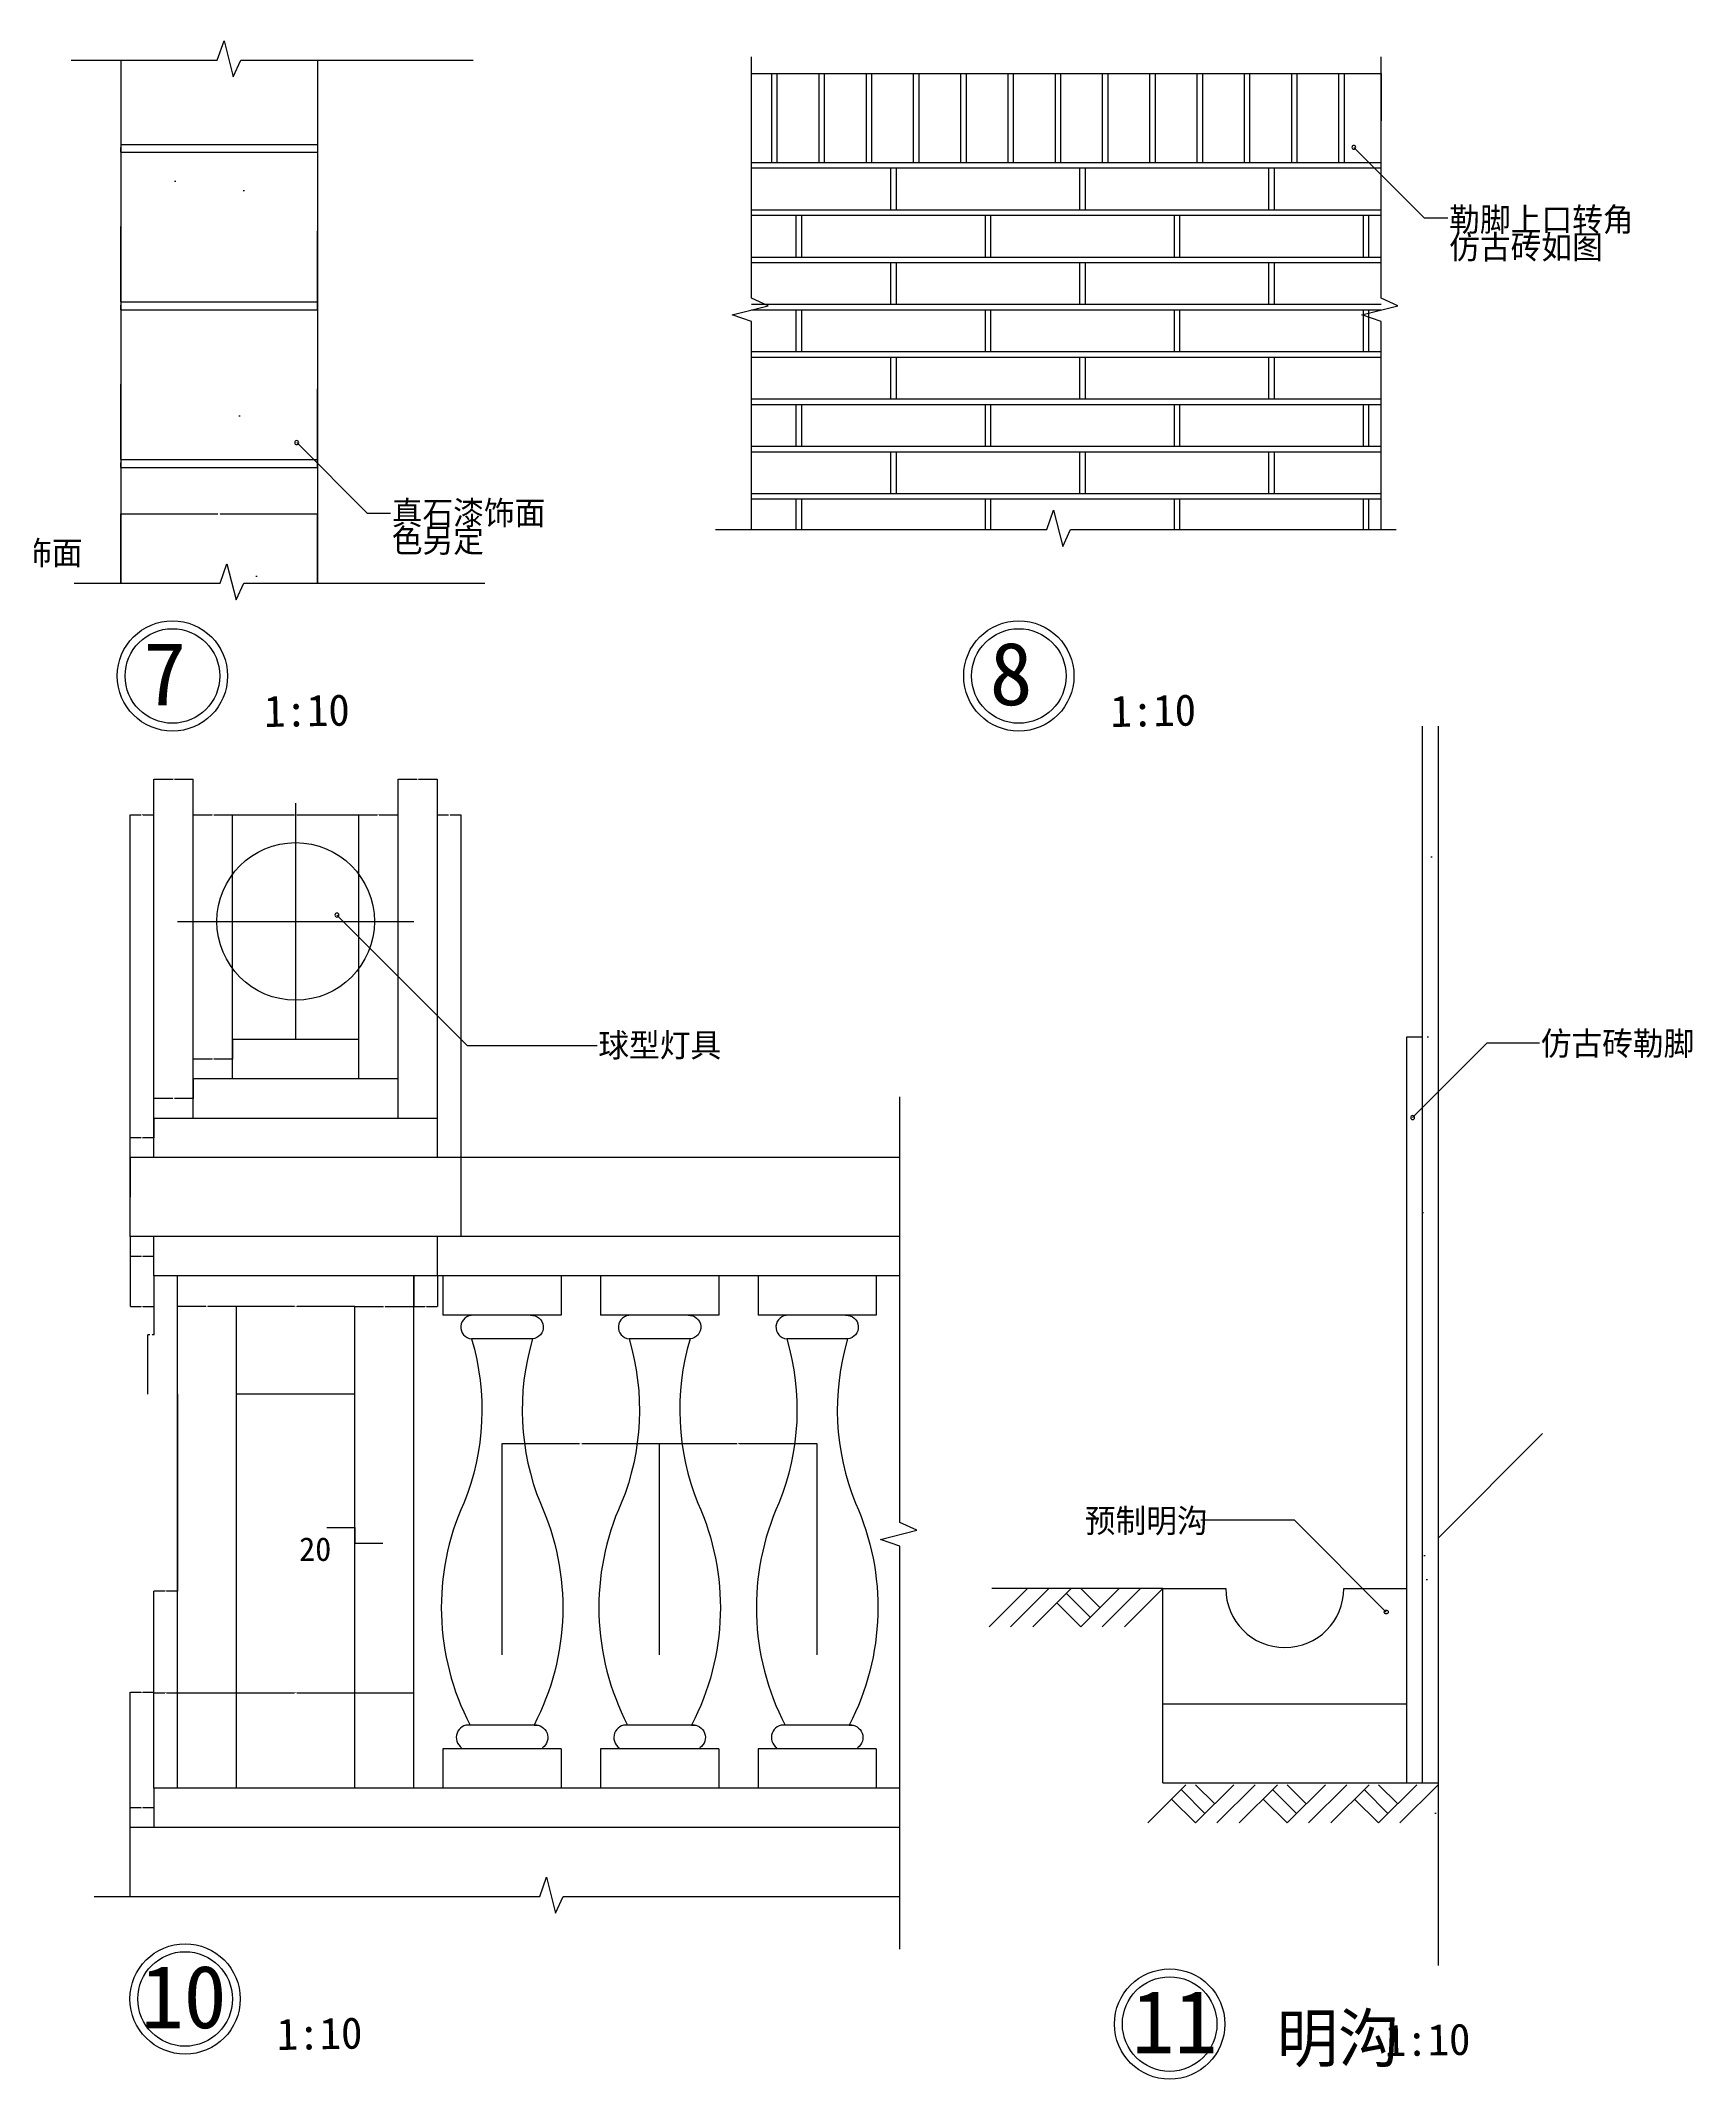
# Model space of a CAD drawing. Header units: metres. Extents: x -2092 to 57740, y -16481 to 10701.
# Drawn here: x 47438 to 49535, y 8114 to 10701 of the extents above; entities that cross this region are included whole.
import ezdxf

# ---------------------------------------------------------------- set-up
doc = ezdxf.new("R2010")
doc.units = ezdxf.units.M
for name, color, linetype in [('2', 2, 'Continuous'), ('D', 4, 'Continuous'), ('DIM2', 3, 'Continuous'), ('E-W', 7, 'Continuous'), ('E-WALL', 7, 'Continuous'), ('HZ', 3, 'Continuous')]:
    doc.layers.add(name, color=color, linetype=linetype)
doc.dimstyles.get("Standard").update_dxf_attribs({"dimtxt": 2.5, "dimasz": 2.5, "dimexe": 1.25, "dimexo": 0.625, "dimtad": 1, "dimcen": 2.5, "dimazin": 3, "dimtfac": 1, "dimtmove": 0, "dimatfit": 3})

# ---------------------------------------------------------------- blocks, each defined once
blk = doc.blocks.new('*D214')
for p, q in [((47539.56, 10012.59), (47539.56, 10100.37)), ((47539.81, 10100.37), (47663.06, 10100.37)), ((47666.06, 10100.37), (47789.31, 10100.37)), ((47789.56, 10012.59), (47789.56, 10100.37))]:
    blk.add_line(p, q)
at = {"layer": 'Defpoints'}
for p in [(47539.56, 10100.37), (47539.56, 10012.59), (47789.56, 10012.59)]:
    blk.add_point(p, dxfattribs=at)
at = {"layer": 'DIM2', "insert": (47664.56, 10100.37), "char_height": 1, "attachment_point": 5}
blk.add_mtext('250', dxfattribs=at)
blk = doc.blocks.new('*D218')
for p, q in [((47789.56, 10559.28), (47789.56, 10459.28)), ((47789.31, 10459.28), (47789.06, 10459.28)), ((47789.56, 10359.28), (47789.56, 10459.28)), ((47789.56, 10459.28), (47789.56, 10459.28)), ((47789.81, 10459.28), (47790.06, 10459.28))]:
    blk.add_line(p, q)
at = {"layer": 'Defpoints'}
for p in [(47789.56, 10559.28), (47789.56, 10459.28), (47789.56, 10359.28)]:
    blk.add_point(p, dxfattribs=at)
at = {"layer": 'DIM2', "insert": (47789.56, 10460.405), "char_height": 1, "attachment_point": 5}
blk.add_mtext('0', dxfattribs=at)
blk = doc.blocks.new('*D219')
for p, q in [((47789.56, 10359.28), (47789.56, 10259.28)), ((47789.31, 10259.28), (47789.06, 10259.28)), ((47789.56, 10159.28), (47789.56, 10259.28)), ((47789.56, 10259.28), (47789.56, 10259.28)), ((47789.81, 10259.28), (47790.06, 10259.28))]:
    blk.add_line(p, q)
at = {"layer": 'Defpoints'}
for p in [(47789.56, 10359.28), (47789.56, 10259.28), (47789.56, 10159.28)]:
    blk.add_point(p, dxfattribs=at)
at = {"layer": 'DIM2', "insert": (47789.56, 10260.405), "char_height": 1, "attachment_point": 5}
blk.add_mtext('0', dxfattribs=at)
blk = doc.blocks.new('*D221')
for p, q in [((47539.31, 10564.28), (47539.06, 10564.28)), ((47539.56, 10569.28), (47539.56, 10564.28)), ((47539.56, 10559.28), (47539.56, 10564.28)), ((47539.56, 10564.28), (47539.56, 10564.28)), ((47539.81, 10564.28), (47540.06, 10564.28))]:
    blk.add_line(p, q)
at = {"layer": 'Defpoints'}
for p in [(47539.56, 10569.28), (47539.56, 10564.28), (47539.56, 10559.28)]:
    blk.add_point(p, dxfattribs=at)
at = {"layer": 'DIM2', "insert": (47539.56, 10565.405), "char_height": 1, "attachment_point": 5}
blk.add_mtext('0', dxfattribs=at)
blk = doc.blocks.new('*D222')
for p, q in [((47539.56, 10559.28), (47539.56, 10464.28)), ((47539.31, 10464.28), (47539.06, 10464.28)), ((47539.56, 10369.28), (47539.56, 10464.28)), ((47539.56, 10464.28), (47539.56, 10464.28)), ((47539.81, 10464.28), (47540.06, 10464.28))]:
    blk.add_line(p, q)
at = {"layer": 'Defpoints'}
for p in [(47539.56, 10559.28), (47539.56, 10464.28), (47539.56, 10369.28)]:
    blk.add_point(p, dxfattribs=at)
at = {"layer": 'DIM2', "insert": (47539.56, 10465.405), "char_height": 1, "attachment_point": 5}
blk.add_mtext('0', dxfattribs=at)
blk = doc.blocks.new('*D223')
for p, q in [((47539.31, 10364.28), (47539.06, 10364.28)), ((47539.56, 10369.28), (47539.56, 10364.28)), ((47539.56, 10359.28), (47539.56, 10364.28)), ((47539.56, 10364.28), (47539.56, 10364.28)), ((47539.81, 10364.28), (47540.06, 10364.28))]:
    blk.add_line(p, q)
at = {"layer": 'Defpoints'}
for p in [(47539.56, 10369.28), (47539.56, 10364.28), (47539.56, 10359.28)]:
    blk.add_point(p, dxfattribs=at)
at = {"layer": 'DIM2', "insert": (47539.56, 10365.405), "char_height": 1, "attachment_point": 5}
blk.add_mtext('0', dxfattribs=at)
blk = doc.blocks.new('*D224')
for p, q in [((47539.56, 10169.28), (47539.56, 10164.28)), ((47539.31, 10164.28), (47539.06, 10164.28)), ((47539.56, 10159.28), (47539.56, 10164.28)), ((47539.56, 10164.28), (47539.56, 10164.28)), ((47539.81, 10164.28), (47540.06, 10164.28))]:
    blk.add_line(p, q)
at = {"layer": 'Defpoints'}
for p in [(47539.56, 10169.28), (47539.56, 10164.28), (47539.56, 10159.28)]:
    blk.add_point(p, dxfattribs=at)
at = {"layer": 'DIM2', "insert": (47539.56, 10165.405), "char_height": 1, "attachment_point": 5}
blk.add_mtext('0', dxfattribs=at)
blk = doc.blocks.new('*D225')
for p, q in [((47539.56, 10359.28), (47539.56, 10264.28)), ((47539.31, 10264.28), (47539.06, 10264.28)), ((47539.56, 10169.28), (47539.56, 10264.28)), ((47539.56, 10264.28), (47539.56, 10264.28)), ((47539.81, 10264.28), (47540.06, 10264.28))]:
    blk.add_line(p, q)
at = {"layer": 'Defpoints'}
for p in [(47539.56, 10359.28), (47539.56, 10264.28), (47539.56, 10169.28)]:
    blk.add_point(p, dxfattribs=at)
at = {"layer": 'DIM2', "insert": (47539.56, 10265.405), "char_height": 1, "attachment_point": 5}
blk.add_mtext('0', dxfattribs=at)
blk = doc.blocks.new('*D226')
for p, q in [((49139.49, 10659.32), (49139.49, 10599.32)), ((49139.24, 10599.32), (49138.99, 10599.32)), ((49139.49, 10539.32), (49139.49, 10599.32)), ((49139.49, 10599.32), (49139.49, 10599.32)), ((49139.74, 10599.32), (49139.99, 10599.32))]:
    blk.add_line(p, q)
at = {"layer": 'Defpoints'}
for p in [(49139.49, 10659.32), (49139.49, 10599.32), (49139.49, 10539.32)]:
    blk.add_point(p, dxfattribs=at)
at = {"layer": 'DIM2', "insert": (49139.49, 10600.445), "char_height": 1, "attachment_point": 5}
blk.add_mtext('0', dxfattribs=at)
blk = doc.blocks.new('*D228')
for p, q in [((48223.67, 8652.87), (48223.67, 8921.02)), ((48223.92, 8921.02), (48322.17, 8921.02)), ((48325.17, 8921.02), (48423.42, 8921.02)), ((48423.67, 8652.87), (48423.67, 8921.02))]:
    blk.add_line(p, q)
at = {"layer": 'Defpoints'}
for p in [(48223.67, 8921.02), (48223.67, 8652.87), (48423.67, 8652.87)]:
    blk.add_point(p, dxfattribs=at)
at = {"layer": 'DIM2', "insert": (48323.67, 8921.02), "char_height": 1, "attachment_point": 5}
blk.add_mtext('200', dxfattribs=at)
blk = doc.blocks.new('*D229')
for p, q in [((48023.67, 8652.87), (48023.67, 8921.02)), ((48023.92, 8921.02), (48122.17, 8921.02)), ((48125.17, 8921.02), (48223.42, 8921.02)), ((48223.67, 8652.87), (48223.67, 8921.02))]:
    blk.add_line(p, q)
at = {"layer": 'Defpoints'}
for p in [(48023.67, 8921.02), (48023.67, 8652.87), (48223.67, 8652.87)]:
    blk.add_point(p, dxfattribs=at)
at = {"layer": 'DIM2', "insert": (48123.67, 8921.02), "char_height": 1, "attachment_point": 5}
blk.add_mtext('200', dxfattribs=at)
blk = doc.blocks.new('*D230')
for p, q in [((47611.69, 8983.54), (47611.69, 8733.54)), ((47595.69, 8733.54), (47581.44, 8733.54)), ((47581.69, 8483.54), (47581.69, 8733.54)), ((47611.94, 8733.54), (47597.69, 8733.54))]:
    blk.add_line(p, q)
at = {"layer": 'Defpoints'}
for p in [(47611.69, 8983.54), (47611.69, 8733.54), (47581.69, 8483.54)]:
    blk.add_point(p, dxfattribs=at)
at = {"layer": 'DIM2', "insert": (47596.69, 8733.54), "char_height": 1, "attachment_point": 5}
blk.add_mtext('30', dxfattribs=at)
blk = doc.blocks.new('*D231')
for p, q in [((47581.69, 8483.54), (47581.69, 8604.5)), ((47581.94, 8604.5), (47595.69, 8604.5)), ((47597.69, 8604.5), (47611.44, 8604.5)), ((47611.69, 8483.54), (47611.69, 8604.5))]:
    blk.add_line(p, q)
at = {"layer": 'Defpoints'}
for p in [(47581.69, 8604.5), (47581.69, 8483.54), (47611.69, 8483.54)]:
    blk.add_point(p, dxfattribs=at)
at = {"layer": 'DIM2', "insert": (47596.69, 8604.5), "char_height": 1, "attachment_point": 5}
blk.add_mtext('30', dxfattribs=at)
blk = doc.blocks.new('*D232')
for p, q in [((47551.69, 8433.54), (47551.69, 8605.25)), ((47551.94, 8605.25), (47565.69, 8605.25)), ((47567.69, 8605.25), (47581.44, 8605.25)), ((47581.69, 8483.54), (47581.69, 8605.25))]:
    blk.add_line(p, q)
at = {"layer": 'Defpoints'}
for p in [(47551.69, 8605.25), (47581.69, 8483.54), (47551.69, 8433.54)]:
    blk.add_point(p, dxfattribs=at)
at = {"layer": 'DIM2', "insert": (47566.69, 8605.25), "char_height": 1, "attachment_point": 5}
blk.add_mtext('30', dxfattribs=at)
blk = doc.blocks.new('*D233')
for p, q in [((47565.69, 8458.54), (47551.44, 8458.54)), ((47551.69, 8433.54), (47551.69, 8458.54)), ((47581.94, 8458.54), (47567.69, 8458.54)), ((47581.69, 8483.54), (47581.69, 8458.54))]:
    blk.add_line(p, q)
at = {"layer": 'Defpoints'}
for p in [(47581.69, 8483.54), (47581.69, 8458.54), (47551.69, 8433.54)]:
    blk.add_point(p, dxfattribs=at)
at = {"layer": 'DIM2', "insert": (47566.69, 8458.54), "char_height": 1, "attachment_point": 5}
blk.add_mtext('30', dxfattribs=at)
blk = doc.blocks.new('*D234')
for p, q in [((47611.69, 8483.54), (47611.69, 8604.5)), ((47611.94, 8604.5), (47760.19, 8604.5)), ((47763.19, 8604.5), (47911.44, 8604.5)), ((47911.69, 8483.54), (47911.69, 8604.5))]:
    blk.add_line(p, q)
at = {"layer": 'Defpoints'}
for p in [(47611.69, 8604.5), (47611.69, 8483.54), (47911.69, 8483.54)]:
    blk.add_point(p, dxfattribs=at)
at = {"layer": 'DIM2', "insert": (47761.69, 8604.5), "char_height": 1, "attachment_point": 5}
blk.add_mtext('300', dxfattribs=at)
blk = doc.blocks.new('*D235')
for p, q in [((47941.69, 9333.54), (47941.69, 9718.73)), ((47941.94, 9718.73), (47955.69, 9718.73)), ((47957.69, 9718.73), (47971.44, 9718.73)), ((47971.69, 9283.54), (47971.69, 9718.73))]:
    blk.add_line(p, q)
at = {"layer": 'Defpoints'}
for p in [(47941.69, 9718.73), (47941.69, 9333.54), (47971.69, 9283.54)]:
    blk.add_point(p, dxfattribs=at)
at = {"layer": 'DIM2', "insert": (47956.69, 9718.73), "char_height": 1, "attachment_point": 5}
blk.add_mtext('30', dxfattribs=at)
blk = doc.blocks.new('*D236')
for p, q in [((47551.69, 9283.54), (47551.69, 9233.54)), ((47551.44, 9233.54), (47551.19, 9233.54)), ((47551.69, 9183.54), (47551.69, 9233.54)), ((47551.69, 9233.54), (47551.69, 9233.54)), ((47551.94, 9233.54), (47552.19, 9233.54))]:
    blk.add_line(p, q)
at = {"layer": 'Defpoints'}
for p in [(47551.69, 9283.54), (47551.69, 9233.54), (47551.69, 9183.54)]:
    blk.add_point(p, dxfattribs=at)
at = {"layer": 'DIM2', "insert": (47551.69, 9234.665), "char_height": 1, "attachment_point": 5}
blk.add_mtext('0', dxfattribs=at)
blk = doc.blocks.new('*D237')
for p, q in [((47551.69, 9283.54), (47551.69, 9718.73)), ((47551.94, 9718.73), (47565.69, 9718.73)), ((47567.69, 9718.73), (47581.44, 9718.73)), ((47581.69, 9333.54), (47581.69, 9718.73))]:
    blk.add_line(p, q)
at = {"layer": 'Defpoints'}
for p in [(47551.69, 9718.73), (47581.69, 9333.54), (47551.69, 9283.54)]:
    blk.add_point(p, dxfattribs=at)
at = {"layer": 'DIM2', "insert": (47566.69, 9718.73), "char_height": 1, "attachment_point": 5}
blk.add_mtext('30', dxfattribs=at)
blk = doc.blocks.new('*D238')
for p, q in [((47581.69, 9333.54), (47581.69, 9308.54)), ((47565.69, 9308.54), (47551.44, 9308.54)), ((47551.69, 9283.54), (47551.69, 9308.54)), ((47581.94, 9308.54), (47567.69, 9308.54))]:
    blk.add_line(p, q)
at = {"layer": 'Defpoints'}
for p in [(47581.69, 9333.54), (47581.69, 9308.54), (47551.69, 9283.54)]:
    blk.add_point(p, dxfattribs=at)
at = {"layer": 'DIM2', "insert": (47566.69, 9308.54), "char_height": 1, "attachment_point": 5}
blk.add_mtext('30', dxfattribs=at)
blk = doc.blocks.new('*D239')
for p, q in [((47631.69, 9383.54), (47631.69, 9358.54)), ((47605.69, 9358.54), (47581.44, 9358.54)), ((47581.69, 9333.54), (47581.69, 9358.54)), ((47631.94, 9358.54), (47607.69, 9358.54))]:
    blk.add_line(p, q)
at = {"layer": 'Defpoints'}
for p in [(47631.69, 9383.54), (47631.69, 9358.54), (47581.69, 9333.54)]:
    blk.add_point(p, dxfattribs=at)
at = {"layer": 'DIM2', "insert": (47606.69, 9358.54), "char_height": 1, "attachment_point": 5}
blk.add_mtext('50', dxfattribs=at)
blk = doc.blocks.new('*D240')
for p, q in [((47551.69, 9183.54), (47551.69, 9094.74)), ((47581.69, 9133.54), (47581.69, 9094.74)), ((47551.94, 9094.74), (47565.69, 9094.74)), ((47567.69, 9094.74), (47581.44, 9094.74))]:
    blk.add_line(p, q)
at = {"layer": 'Defpoints'}
for p in [(47551.69, 9183.54), (47581.69, 9133.54), (47551.69, 9094.74)]:
    blk.add_point(p, dxfattribs=at)
at = {"layer": 'DIM2', "insert": (47566.69, 9094.74), "char_height": 1, "attachment_point": 5}
blk.add_mtext('30', dxfattribs=at)
blk = doc.blocks.new('*D241')
for p, q in [((47551.69, 9183.54), (47551.69, 9158.54)), ((47551.94, 9158.54), (47565.69, 9158.54)), ((47567.69, 9158.54), (47581.44, 9158.54)), ((47581.69, 9133.54), (47581.69, 9158.54))]:
    blk.add_line(p, q)
at = {"layer": 'Defpoints'}
for p in [(47551.69, 9183.54), (47551.69, 9158.54), (47581.69, 9133.54)]:
    blk.add_point(p, dxfattribs=at)
at = {"layer": 'DIM2', "insert": (47566.69, 9158.54), "char_height": 1, "attachment_point": 5}
blk.add_mtext('30', dxfattribs=at)
blk = doc.blocks.new('*D242')
for p, q in [((47581.69, 9133.54), (47581.69, 9058.54)), ((47576.44, 9058.54), (47573.94, 9058.54)), ((47574.19, 8983.54), (47574.19, 9058.54)), ((47581.94, 9058.54), (47579.44, 9058.54))]:
    blk.add_line(p, q)
at = {"layer": 'Defpoints'}
for p in [(47581.69, 9133.54), (47581.69, 9058.54), (47574.19, 8983.54)]:
    blk.add_point(p, dxfattribs=at)
at = {"layer": 'DIM2', "insert": (47577.94, 9058.54), "char_height": 1, "attachment_point": 5}
blk.add_mtext('7,5', dxfattribs=at)
blk = doc.blocks.new('*D243')
for p, q in [((47911.69, 9133.54), (47911.69, 9094.74)), ((47941.69, 9133.54), (47941.69, 9094.74)), ((47911.94, 9094.74), (47925.69, 9094.74)), ((47927.69, 9094.74), (47941.44, 9094.74))]:
    blk.add_line(p, q)
at = {"layer": 'Defpoints'}
for p in [(47911.69, 9133.54), (47941.69, 9133.54), (47911.69, 9094.74)]:
    blk.add_point(p, dxfattribs=at)
at = {"layer": 'DIM2', "insert": (47926.69, 9094.74), "char_height": 1, "attachment_point": 5}
blk.add_mtext('30', dxfattribs=at)
blk = doc.blocks.new('*D244')
for p, q in [((47836.69, 8983.54), (47836.69, 9094.74)), ((47836.94, 9094.74), (47873.19, 9094.74)), ((47875.19, 9094.74), (47911.44, 9094.74)), ((47911.69, 8983.54), (47911.69, 9094.74))]:
    blk.add_line(p, q)
at = {"layer": 'Defpoints'}
for p in [(47836.69, 9094.74), (47836.69, 8983.54), (47911.69, 8983.54)]:
    blk.add_point(p, dxfattribs=at)
at = {"layer": 'DIM2', "insert": (47874.19, 9094.74), "char_height": 1, "attachment_point": 5}
blk.add_mtext('75', dxfattribs=at)
blk = doc.blocks.new('*D245')
for p, q in [((47760.19, 9094.74), (47686.44, 9094.74)), ((47686.69, 8983.54), (47686.69, 9094.74)), ((47836.94, 9094.74), (47763.19, 9094.74)), ((47836.69, 8983.54), (47836.69, 9094.74))]:
    blk.add_line(p, q)
at = {"layer": 'Defpoints'}
for p in [(47836.69, 9094.74), (47686.69, 8983.54), (47836.69, 8983.54)]:
    blk.add_point(p, dxfattribs=at)
at = {"layer": 'DIM2', "insert": (47761.69, 9094.74), "char_height": 1, "attachment_point": 5}
blk.add_mtext('150', dxfattribs=at)
blk = doc.blocks.new('*D246')
for p, q in [((47648.19, 9094.74), (47611.44, 9094.74)), ((47611.69, 9064.74), (47611.69, 9094.74)), ((47686.94, 9094.74), (47650.19, 9094.74)), ((47686.69, 8983.54), (47686.69, 9094.74))]:
    blk.add_line(p, q)
at = {"layer": 'Defpoints'}
for p in [(47686.69, 9094.74), (47611.69, 9064.74), (47686.69, 8983.54)]:
    blk.add_point(p, dxfattribs=at)
at = {"layer": 'DIM2', "insert": (47649.19, 9094.74), "char_height": 1, "attachment_point": 5}
blk.add_mtext('75', dxfattribs=at)
blk = doc.blocks.new('*D247')
for p, q in [((47581.69, 9333.54), (47581.69, 9763.77)), ((47581.94, 9763.77), (47605.69, 9763.77)), ((47607.69, 9763.77), (47631.44, 9763.77)), ((47631.69, 9383.54), (47631.69, 9763.77))]:
    blk.add_line(p, q)
at = {"layer": 'Defpoints'}
for p in [(47581.69, 9763.77), (47631.69, 9383.54), (47581.69, 9333.54)]:
    blk.add_point(p, dxfattribs=at)
at = {"layer": 'DIM2', "insert": (47606.69, 9763.77), "char_height": 1, "attachment_point": 5}
blk.add_mtext('50', dxfattribs=at)
blk = doc.blocks.new('*D248')
for p, q in [((47681.69, 9433.54), (47681.69, 9408.54)), ((47655.69, 9408.54), (47631.44, 9408.54)), ((47631.69, 9383.54), (47631.69, 9408.54)), ((47681.94, 9408.54), (47657.69, 9408.54))]:
    blk.add_line(p, q)
at = {"layer": 'Defpoints'}
for p in [(47681.69, 9433.54), (47681.69, 9408.54), (47631.69, 9383.54)]:
    blk.add_point(p, dxfattribs=at)
at = {"layer": 'DIM2', "insert": (47656.69, 9408.54), "char_height": 1, "attachment_point": 5}
blk.add_mtext('50', dxfattribs=at)
blk = doc.blocks.new('*D249')
for p, q in [((47631.69, 9383.54), (47631.69, 9718.73)), ((47631.94, 9718.73), (47655.69, 9718.73)), ((47657.69, 9718.73), (47681.44, 9718.73)), ((47681.69, 9433.54), (47681.69, 9718.73))]:
    blk.add_line(p, q)
at = {"layer": 'Defpoints'}
for p in [(47631.69, 9718.73), (47681.69, 9433.54), (47631.69, 9383.54)]:
    blk.add_point(p, dxfattribs=at)
at = {"layer": 'DIM2', "insert": (47656.69, 9718.73), "char_height": 1, "attachment_point": 5}
blk.add_mtext('50', dxfattribs=at)
blk = doc.blocks.new('*D250')
for p, q in [((47681.69, 9433.54), (47681.69, 9718.73)), ((47681.94, 9718.73), (47760.19, 9718.73)), ((47763.19, 9718.73), (47841.44, 9718.73)), ((47841.69, 9433.54), (47841.69, 9718.73))]:
    blk.add_line(p, q)
at = {"layer": 'Defpoints'}
for p in [(47681.69, 9718.73), (47681.69, 9433.54), (47841.69, 9433.54)]:
    blk.add_point(p, dxfattribs=at)
at = {"layer": 'DIM2', "insert": (47761.69, 9718.73), "char_height": 1, "attachment_point": 5}
blk.add_mtext('160', dxfattribs=at)
blk = doc.blocks.new('*D251')
for p, q in [((47841.69, 9433.54), (47841.69, 9718.73)), ((47841.94, 9718.73), (47865.69, 9718.73)), ((47867.69, 9718.73), (47891.44, 9718.73)), ((47891.69, 9383.54), (47891.69, 9718.73))]:
    blk.add_line(p, q)
at = {"layer": 'Defpoints'}
for p in [(47841.69, 9718.73), (47841.69, 9433.54), (47891.69, 9383.54)]:
    blk.add_point(p, dxfattribs=at)
at = {"layer": 'DIM2', "insert": (47866.69, 9718.73), "char_height": 1, "attachment_point": 5}
blk.add_mtext('50', dxfattribs=at)
blk = doc.blocks.new('*D252')
for p, q in [((47891.69, 9383.54), (47891.69, 9763.77)), ((47891.94, 9763.77), (47915.69, 9763.77)), ((47917.69, 9763.77), (47941.44, 9763.77)), ((47941.69, 9333.54), (47941.69, 9763.77))]:
    blk.add_line(p, q)
at = {"layer": 'Defpoints'}
for p in [(47891.69, 9763.77), (47891.69, 9383.54), (47941.69, 9333.54)]:
    blk.add_point(p, dxfattribs=at)
at = {"layer": 'DIM2', "insert": (47916.69, 9763.77), "char_height": 1, "attachment_point": 5}
blk.add_mtext('50', dxfattribs=at)

msp = doc.modelspace()

# ---------------------------------------------------------------- hatches: boundary and pattern name
at = {"layer": 'DIM2'}
h = msp.add_hatch(dxfattribs=at)
h.set_pattern_fill('AR-SAND', scale=10)
h.paths.add_polyline_path([(47789.56, 10569.28), (47789.56, 10676.24), (47692.05, 10676.24), (47682.3, 10654.88), (47670.75, 10700.73), (47662.1, 10676.24), (47539.56, 10676.24), (47539.56, 10569.28)])
h.paths.add_polyline_path([(47539.56, 10559.28), (47539.56, 10369.28), (47789.56, 10369.28), (47789.56, 10559.28)])
h.paths.add_polyline_path([(47789.56, 10169.28), (47789.56, 10359.28), (47539.56, 10359.28), (47539.56, 10169.28)])
h.paths.add_polyline_path([(47539.56, 10159.28), (47539.56, 10012.59), (47665.79, 10012.59), (47674.45, 10037.07), (47685.99, 9991.22), (47695.75, 10012.59), (47789.56, 10012.59), (47789.56, 10159.28)])
h = msp.add_hatch(dxfattribs=at)
h.set_pattern_fill('AR-SAND', scale=5)
h.paths.add_polyline_path([(49212.31, 9830.86), (49192.31, 9830.86), (49192.31, 9436.98), (49192.31, 8426.98), (49212.31, 8426.98)])
h = msp.add_hatch(dxfattribs=at)
h.set_pattern_fill('ANSI31', scale=500)
h.paths.add_polyline_path([(49344.59, 9830.86), (49212.31, 9830.86), (49212.31, 8258.32), (49344.59, 8258.32)])
h = msp.add_hatch(dxfattribs=at)
h.set_pattern_fill('LINE', scale=500)
h.paths.add_polyline_path([(49192.31, 9436.98), (49172.31, 9436.98), (49172.31, 8490.39), (49192.31, 8490.39)])
h = msp.add_hatch(dxfattribs=at)
h.set_pattern_fill('AR-CONC', scale=10)
h.paths.add_polyline_path([(49172.31, 8590.39), (49172.31, 8736.98), (49092.31, 8736.98, -1), (48942.31, 8736.98), (48862.31, 8736.98), (48862.31, 8590.39)])
h.paths.add_polyline_path([(48862.31, 8590.39), (48862.31, 8490.39), (49172.31, 8490.39), (49172.31, 8590.39)])

# ---------------------------------------------------------------- linework, layer by layer
for centre in [(47605.31, 9894.75), (48679.69, 9894.75), (47621.39, 8216.02), (48871.16, 8184.17)]:
    msp.add_circle(centre, 60)
at = {"layer": 'D'}
for centre in [(47605.31, 9894.75), (48679.69, 9894.75), (47621.39, 8216.02), (48871.16, 8184.17)]:
    msp.add_circle(centre, 70, dxfattribs=at)
at = {"layer": 'DIM2'}
for p, q in [((47476.86, 10676.24), (47662.1, 10676.24)), ((47539.56, 10676.24), (47539.56, 10012.59)), ((47692.05, 10676.24), (47986.93, 10676.24)), ((47789.56, 10676.24), (47789.56, 10012.59)), ((48340.27, 10374.31), (48340.27, 10680.28)), ((48340.27, 10659.32), (49139.49, 10659.32)), ((48366.12, 10546.32), (48366.12, 10659.32)), ((48373.12, 10546.32), (48373.12, 10659.32)), ((48426.12, 10546.32), (48426.12, 10659.32)), ((48433.12, 10546.32), (48433.12, 10659.32)), ((48486.12, 10546.32), (48486.12, 10659.32)), ((48493.12, 10546.32), (48493.12, 10659.32)), ((48546.12, 10546.32), (48546.12, 10659.32)), ((48553.12, 10546.32), (48553.12, 10659.32)), ((48606.12, 10546.32), (48606.12, 10659.32)), ((48613.12, 10546.32), (48613.12, 10659.32)), ((48666.12, 10546.32), (48666.12, 10659.32)), ((48673.12, 10546.32), (48673.12, 10659.32)), ((48726.12, 10546.32), (48726.12, 10659.32)), ((48733.12, 10546.32), (48733.12, 10659.32)), ((48786.12, 10546.32), (48786.12, 10659.32)), ((48793.12, 10546.32), (48793.12, 10659.32)), ((48846.12, 10546.32), (48846.12, 10659.32)), ((48853.12, 10546.32), (48853.12, 10659.32)), ((48906.12, 10546.32), (48906.12, 10659.32)), ((48913.12, 10546.32), (48913.12, 10659.32)), ((48966.12, 10546.32), (48966.12, 10659.32)), ((48973.12, 10546.32), (48973.12, 10659.32)), ((49026.12, 10546.32), (49026.12, 10659.32)), ((49033.12, 10546.32), (49033.12, 10659.32)), ((49086.12, 10546.32), (49086.12, 10659.32)), ((49093.12, 10546.32), (49093.12, 10659.32)), ((49139.49, 10374.31), (49139.49, 10680.28)), ((47539.56, 10569.28), (47789.56, 10569.28)), ((47539.56, 10559.28), (47789.56, 10559.28)), ((49194.35, 10476.14), (49104.98, 10565.51)), ((48340.27, 10546.32), (49139.49, 10546.32)), ((48340.27, 10539.32), (49139.49, 10539.32)), ((48516.78, 10539.32), (48516.78, 10486.32)), ((48523.78, 10539.32), (48523.78, 10486.32)), ((48756.78, 10539.32), (48756.78, 10486.32)), ((48763.78, 10539.32), (48763.78, 10486.32)), ((48996.78, 10539.32), (48996.78, 10486.32)), ((49003.78, 10539.32), (49003.78, 10486.32)), ((48340.27, 10486.32), (49139.49, 10486.32)), ((48340.27, 10479.32), (49139.49, 10479.32)), ((48396.78, 10479.32), (48396.78, 10426.32)), ((48403.78, 10479.32), (48403.78, 10426.32)), ((48636.78, 10479.32), (48636.78, 10426.32)), ((48643.78, 10479.32), (48643.78, 10426.32)), ((48876.78, 10479.32), (48876.78, 10426.32)), ((48883.78, 10479.32), (48883.78, 10426.32)), ((49116.78, 10479.32), (49116.78, 10426.32)), ((49123.78, 10479.32), (49123.78, 10426.32)), ((49194.35, 10476.14), (49224.22, 10476.14)), ((48340.27, 10426.32), (49139.49, 10426.32)), ((48340.27, 10419.32), (49139.49, 10419.32)), ((48516.78, 10419.32), (48516.78, 10366.32)), ((48523.78, 10419.32), (48523.78, 10366.32)), ((48756.78, 10419.32), (48756.78, 10366.32)), ((48763.78, 10419.32), (48763.78, 10366.32)), ((48996.78, 10419.32), (48996.78, 10366.32)), ((49003.78, 10419.32), (49003.78, 10366.32)), ((47539.56, 10369.28), (47789.56, 10369.28)), ((47539.56, 10359.28), (47789.56, 10359.28)), ((48340.27, 10366.32), (49139.49, 10366.32)), ((48340.27, 10359.32), (49139.49, 10359.32)), ((48396.78, 10359.32), (48396.78, 10306.32)), ((48403.78, 10359.32), (48403.78, 10306.32)), ((48636.78, 10359.32), (48636.78, 10306.32)), ((48643.78, 10359.32), (48643.78, 10306.32)), ((48876.78, 10359.32), (48876.78, 10306.32)), ((48883.78, 10359.32), (48883.78, 10306.32)), ((49116.78, 10359.32), (49116.78, 10306.32)), ((49123.78, 10359.32), (49123.78, 10306.32)), ((48340.27, 10080.52), (48340.27, 10344.36)), ((49139.49, 10080.52), (49139.49, 10344.36)), ((48340.27, 10306.32), (49139.49, 10306.32)), ((48340.27, 10299.32), (49139.49, 10299.32)), ((48516.78, 10299.32), (48516.78, 10246.32)), ((48523.78, 10299.32), (48523.78, 10246.32)), ((48756.78, 10299.32), (48756.78, 10246.32)), ((48763.78, 10299.32), (48763.78, 10246.32)), ((48996.78, 10299.32), (48996.78, 10246.32)), ((49003.78, 10299.32), (49003.78, 10246.32)), ((48340.27, 10246.32), (49139.49, 10246.32)), ((48340.27, 10239.32), (49139.49, 10239.32)), ((48396.78, 10239.32), (48396.78, 10186.32)), ((48403.78, 10239.32), (48403.78, 10186.32)), ((48636.78, 10239.32), (48636.78, 10186.32)), ((48643.78, 10239.32), (48643.78, 10186.32)), ((48876.78, 10239.32), (48876.78, 10186.32)), ((48883.78, 10239.32), (48883.78, 10186.32)), ((49116.78, 10239.32), (49116.78, 10186.32)), ((49123.78, 10239.32), (49123.78, 10186.32)), ((47539.56, 10169.28), (47789.56, 10169.28)), ((47852.4, 10101.45), (47763.03, 10190.82)), ((48340.27, 10186.32), (49139.49, 10186.32)), ((48340.27, 10179.32), (49139.49, 10179.32)), ((48516.78, 10179.32), (48516.78, 10126.32)), ((48523.78, 10179.32), (48523.78, 10126.32)), ((48756.78, 10179.32), (48756.78, 10126.32)), ((48763.78, 10179.32), (48763.78, 10126.32)), ((48996.78, 10179.32), (48996.78, 10126.32)), ((49003.78, 10179.32), (49003.78, 10126.32)), ((47539.56, 10159.28), (47789.56, 10159.28)), ((48340.27, 10126.32), (49139.49, 10126.32)), ((48340.27, 10119.32), (49139.49, 10119.32)), ((48396.78, 10119.32), (48396.78, 10080.52)), ((48403.78, 10119.32), (48403.78, 10080.52)), ((48636.78, 10119.32), (48636.78, 10080.52)), ((48643.78, 10119.32), (48643.78, 10080.52)), ((48876.78, 10119.32), (48876.78, 10080.52)), ((48883.78, 10119.32), (48883.78, 10080.52)), ((49116.78, 10119.32), (49116.78, 10080.52)), ((49123.78, 10119.32), (49123.78, 10080.52)), ((47852.4, 10101.45), (47882.27, 10101.45)), ((48294.56, 10080.52), (48715.21, 10080.52)), ((48745.16, 10080.52), (49158.78, 10080.52)), ((47480.56, 10012.59), (47665.79, 10012.59)), ((47695.75, 10012.59), (48001.72, 10012.59)), ((47761.69, 9733.3), (47761.69, 9433.3)), ((47611.69, 9583.3), (47911.69, 9583.3)), ((47979.42, 9426.06), (47814.08, 9591.39)), ((47841.69, 9433.54), (47681.69, 9433.54)), ((47681.69, 9383.54), (47681.69, 9433.54)), ((47841.69, 9383.54), (47841.69, 9433.54)), ((47979.42, 9426.06), (48144.49, 9426.06)), ((49274.35, 9429.1), (49179.64, 9334.39)), ((49192.31, 8490.39), (49192.31, 9436.98)), ((49274.35, 9429.1), (49340.81, 9429.1)), ((47891.69, 9383.54), (47631.69, 9383.54)), ((47631.69, 9333.54), (47631.69, 9383.54)), ((47891.69, 9333.54), (47891.69, 9383.54)), ((48528.7, 8820.49), (48528.7, 9360.69)), ((47581.69, 9283.54), (47581.69, 9333.54)), ((47581.69, 9333.54), (47941.69, 9333.54)), ((47941.69, 9283.54), (47941.69, 9333.54)), ((48528.7, 9283.54), (47551.69, 9283.54)), ((47551.69, 9183.54), (47551.69, 9283.54)), ((47971.69, 9183.54), (47971.69, 9283.54)), ((48528.7, 9183.54), (47551.69, 9183.54)), ((47581.69, 9133.54), (47581.69, 9183.54)), ((47941.69, 9133.54), (47941.69, 9183.54)), ((48528.7, 9133.54), (47581.69, 9133.54)), ((47611.69, 8483.54), (47611.69, 9133.54)), ((47911.69, 8483.54), (47911.69, 9133.54)), ((47948.67, 9133.54), (47948.67, 9083.54)), ((48098.67, 9133.54), (48098.67, 9083.54)), ((48148.67, 9133.54), (48148.67, 9083.54)), ((48298.67, 9133.54), (48298.67, 9083.54)), ((48348.67, 9133.54), (48348.67, 9083.54)), ((48498.67, 9133.54), (48498.67, 9083.54)), ((48098.67, 9083.54), (47948.67, 9083.54)), ((48298.67, 9083.54), (48148.67, 9083.54)), ((48498.67, 9083.54), (48348.67, 9083.54)), ((48062.34, 9053.54), (47985.01, 9053.54)), ((48262.34, 9053.54), (48185.01, 9053.54)), ((48462.34, 9053.54), (48385.01, 9053.54)), ((47686.69, 8483.54), (47686.69, 8983.54)), ((47836.69, 8983.54), (47686.69, 8983.54)), ((47836.69, 8483.54), (47836.69, 8983.54)), ((49029.58, 8823.51), (48910.9, 8823.51)), ((49029.58, 8823.51), (49146.09, 8707)), ((48528.7, 8279.19), (48528.7, 8790.54)), ((48690.71, 8736.98), (48642.1, 8688.38)), ((48717.84, 8736.98), (48669.23, 8688.38)), ((48746.14, 8736.98), (48697.54, 8688.38)), ((48758.27, 8688.38), (48727.91, 8718.75)), ((48770.66, 8700.17), (48740.29, 8730.54)), ((48806.88, 8736.98), (48758.27, 8688.38)), ((48782.58, 8712.68), (48758.27, 8736.98)), ((48834.01, 8736.98), (48785.4, 8688.38)), ((48862.31, 8736.98), (48813.71, 8688.38)), ((48067.8, 8563.54), (47979.54, 8563.54)), ((48267.8, 8563.54), (48179.54, 8563.54)), ((48467.8, 8563.54), (48379.54, 8563.54)), ((47948.67, 8533.54), (47948.67, 8483.54)), ((48098.67, 8533.54), (47948.67, 8533.54)), ((48098.67, 8533.54), (48098.67, 8483.54)), ((48148.67, 8533.54), (48148.67, 8483.54)), ((48298.67, 8533.54), (48148.67, 8533.54)), ((48298.67, 8533.54), (48298.67, 8483.54)), ((48498.67, 8533.54), (48348.67, 8533.54)), ((48348.67, 8533.54), (48348.67, 8483.54)), ((48498.67, 8533.54), (48498.67, 8483.54)), ((48891.89, 8487.92), (48843.29, 8439.31)), ((48952.63, 8487.92), (48904.03, 8439.31)), ((48928.33, 8463.61), (48904.03, 8487.92)), ((48979.76, 8487.92), (48931.15, 8439.31)), ((49008.06, 8487.92), (48959.46, 8439.31)), ((49068.8, 8487.92), (49020.2, 8439.31)), ((49044.5, 8463.61), (49020.2, 8487.92)), ((49095.93, 8487.92), (49047.32, 8439.31)), ((49124.23, 8487.92), (49075.63, 8439.31)), ((49184.97, 8487.92), (49136.37, 8439.31)), ((49160.67, 8463.61), (49136.37, 8487.92)), ((49212.1, 8487.92), (49163.49, 8439.31)), ((48528.7, 8483.54), (47581.69, 8483.54)), ((47581.69, 8483.54), (47581.69, 8433.54)), ((48904.03, 8439.31), (48873.66, 8469.68)), ((48916.41, 8451.1), (48886.04, 8481.47)), ((49020.2, 8439.31), (48989.83, 8469.68)), ((49032.58, 8451.1), (49002.21, 8481.47)), ((49136.37, 8439.31), (49106, 8469.68)), ((49148.75, 8451.1), (49118.38, 8481.47)), ((48528.7, 8433.54), (47551.69, 8433.54)), ((47551.69, 8346.23), (47551.69, 8433.54)), ((47505.99, 8346.23), (48071.52, 8346.23)), ((48101.48, 8346.23), (48528.7, 8346.23))]:
    msp.add_line(p, q, dxfattribs=at)
for points in [[(47662.1, 10676.24), (47670.75, 10700.73), (47682.3, 10654.88), (47692.05, 10676.24)], [(48340.27, 10344.36), (48315.78, 10353.02), (48361.63, 10364.56), (48340.27, 10374.31)], [(49139.49, 10344.36), (49115.01, 10353.02), (49160.86, 10364.56), (49139.49, 10374.31)], [(48715.21, 10080.52), (48723.87, 10105.01), (48735.41, 10059.15), (48745.16, 10080.52)], [(47665.79, 10012.59), (47674.45, 10037.07), (47685.99, 9991.22), (47695.75, 10012.59)], [(48528.7, 8790.54), (48504.21, 8799.2), (48550.06, 8810.74), (48528.7, 8820.49)], [(48071.52, 8346.23), (48080.18, 8370.71), (48091.72, 8324.86), (48101.48, 8346.23)]]:
    msp.add_lwpolyline(points, dxfattribs=at)
for points in [[(49102.48, 10565.51, 1), (49107.48, 10565.51, 1)], [(47760.53, 10190.82, 1), (47765.53, 10190.82, 1)], [(47811.58, 9591.39, 1), (47816.58, 9591.39, 1)], [(49177.14, 9334.39, 1), (49182.14, 9334.39, 1)], [(49148.59, 8707, -1), (49143.59, 8707, -1)]]:
    msp.add_lwpolyline(points, format="xyb", close=True, dxfattribs=at)
for points in [[(47987.49, 9083.54, 0.99), (47985.01, 9053.54, -0.17), (47975.02, 8845.06, 0.23), (47983.07, 8563.54, 0.78), (47972.41, 8534.88, 2.8)], [(48059.86, 9083.54, -0.99), (48062.34, 9053.54, 0.17), (48072.33, 8845.06, -0.23), (48064.28, 8563.54, -0.78), (48074.94, 8534.88, -2.8)], [(48187.49, 9083.54, 0.99), (48185.01, 9053.54, -0.17), (48175.02, 8845.06, 0.23), (48183.07, 8563.54, 0.78), (48172.41, 8534.88, 2.8)], [(48259.86, 9083.54, -0.99), (48262.34, 9053.54, 0.17), (48272.33, 8845.06, -0.23), (48264.28, 8563.54, -0.78), (48274.94, 8534.88, -2.8)], [(48387.49, 9083.54, 0.99), (48385.01, 9053.54, -0.17), (48375.02, 8845.06, 0.23), (48383.07, 8563.54, 0.78), (48372.41, 8534.88, 2.8)], [(48459.86, 9083.54, -0.99), (48462.34, 9053.54, 0.17), (48472.33, 8845.06, -0.23), (48464.28, 8563.54, -0.78), (48474.94, 8534.88, -2.8)]]:
    msp.add_lwpolyline(points, format="xyb", dxfattribs=at)
msp.add_circle((47761.69, 9583.3), 100, dxfattribs=at)
at = {"layer": 'E-W'}
for p, q in [((49192.31, 9436.98), (49192.31, 9830.86)), ((49212.31, 8258.32), (49212.31, 9830.86)), ((49172.31, 8490.39), (49172.31, 9436.98)), ((49172.31, 9436.98), (49192.31, 9436.98)), ((48862.31, 8736.98), (48645.29, 8736.98)), ((48862.31, 8736.98), (48942.31, 8736.98)), ((48862.31, 8490.39), (48862.31, 8736.98)), ((49092.31, 8736.98), (49172.31, 8736.98)), ((48862.31, 8590.39), (49172.31, 8590.39)), ((48862.31, 8490.39), (49212.31, 8490.39))]:
    msp.add_line(p, q, dxfattribs=at)
msp.add_arc((49017.31, 8736.98), 75, 180, 0, dxfattribs=at)
at = {"layer": 'E-WALL'}
for p, q in [((47801.4, 8814.19), (47836.69, 8814.19)), ((47836.69, 8814.19), (47836.69, 8794.19)), ((47836.69, 8794.19), (47872.33, 8794.19))]:
    msp.add_line(p, q, dxfattribs=at)

# ---------------------------------------------------------------- texts
at = {"layer": '2'}
for s, p in [('7', (47568.31, 9857.67)), ('8', (48642.69, 9857.67)), ('10', (47565.15, 8178.94)), ('11', (48822.93, 8147.09))]:
    msp.add_text(s, height=80, dxfattribs=at).set_placement(p)
at = {"layer": 'DIM2'}
for s, height, p in [('勒脚上口转角', 30, (49226.05, 10458.93)), ('仿古砖如图', 30, (49226.05, 10423.93)), ('真石漆饰面', 30, (47883.68, 10086.66)), ('厚浆型外墙漆饰面', 30, (47179.26, 10035.92)), ('色另定', 30, (47883.68, 10051.66)), ('球型灯具', 30, (48145.89, 9411.27)), ('仿古砖勒脚', 30, (49342.21, 9413.41)), ('预制明沟', 30, (48763.51, 8807.82)), ('20', 30, (47766.09, 8771.84)), ('明沟', 60, (49007.1, 8136.34))]:
    msp.add_text(s, height=height, dxfattribs=at).set_placement(p)
at = {"layer": 'HZ'}
for p in [(47721.87, 9829.95), (48796.25, 9829.95), (47737.95, 8151.22), (49144.5, 8143.26)]:
    msp.add_text('1:10', height=40, rotation=1, dxfattribs=at).set_placement(p)

# ---------------------------------------------------------------- dimensions: what is measured, and where the dimension line sits
at = {"layer": 'DIM2'}
for base, p1, p2, picture, middle in [((49139.49, 10599.32), (49139.49, 10659.32), (49139.49, 10539.32), '*D226', (49139.49, 10600.445)), ((47539.56, 10564.28), (47539.56, 10569.28), (47539.56, 10559.28), '*D221', (47539.56, 10565.405)), ((47539.56, 10464.28), (47539.56, 10559.28), (47539.56, 10369.28), '*D222', (47539.56, 10465.405)), ((47789.56, 10459.28), (47789.56, 10359.28), (47789.56, 10559.28), '*D218', (47789.56, 10460.405)), ((47539.56, 10364.28), (47539.56, 10369.28), (47539.56, 10359.28), '*D223', (47539.56, 10365.405)), ((47539.56, 10264.28), (47539.56, 10359.28), (47539.56, 10169.28), '*D225', (47539.56, 10265.405)), ((47789.56, 10259.28), (47789.56, 10159.28), (47789.56, 10359.28), '*D219', (47789.56, 10260.405)), ((47539.56, 10164.28), (47539.56, 10169.28), (47539.56, 10159.28), '*D224', (47539.56, 10165.405)), ((47539.56, 10100.37), (47539.56, 10012.59), (47789.56, 10012.59), '*D214', (47664.56, 10100.37)), ((47581.69, 9763.77), (47581.69, 9333.54), (47631.69, 9383.54), '*D247', (47606.69, 9763.77)), ((47891.69, 9763.77), (47891.69, 9383.54), (47941.69, 9333.54), '*D252', (47916.69, 9763.77)), ((47551.69, 9718.73), (47551.69, 9283.54), (47581.69, 9333.54), '*D237', (47566.69, 9718.73)), ((47631.69, 9718.73), (47631.69, 9383.54), (47681.69, 9433.54), '*D249', (47656.69, 9718.73)), ((47681.69, 9718.73), (47681.69, 9433.54), (47841.69, 9433.54), '*D250', (47761.69, 9718.73)), ((47841.69, 9718.73), (47841.69, 9433.54), (47891.69, 9383.54), '*D251', (47866.69, 9718.73)), ((47941.69, 9718.73), (47941.69, 9333.54), (47971.69, 9283.54), '*D235', (47956.69, 9718.73)), ((47681.69, 9408.54), (47681.69, 9433.54), (47631.69, 9383.54), '*D248', (47656.69, 9408.54)), ((47631.69, 9358.54), (47631.69, 9383.54), (47581.69, 9333.54), '*D239', (47606.69, 9358.54)), ((47581.69, 9308.54), (47581.69, 9333.54), (47551.69, 9283.54), '*D238', (47566.69, 9308.54)), ((47551.69, 9233.54), (47551.69, 9283.54), (47551.69, 9183.54), '*D236', (47551.69, 9234.665)), ((47551.69, 9094.74), (47551.69, 9183.54), (47581.69, 9133.54), '*D240', (47566.69, 9094.74)), ((47551.69, 9158.54), (47551.69, 9183.54), (47581.69, 9133.54), '*D241', (47566.69, 9158.54)), ((47581.69, 9058.54), (47581.69, 9133.54), (47574.19, 8983.54), '*D242', (47577.94, 9058.54)), ((47911.69, 9094.74), (47911.69, 9133.54), (47941.69, 9133.54), '*D243', (47926.69, 9094.74)), ((47686.69, 9094.74), (47686.69, 8983.54), (47611.69, 9064.74), '*D246', (47649.19, 9094.74)), ((47836.69, 9094.74), (47836.69, 8983.54), (47686.69, 8983.54), '*D245', (47761.69, 9094.74)), ((47836.69, 9094.74), (47836.69, 8983.54), (47911.69, 8983.54), '*D244', (47874.19, 9094.74)), ((47611.69, 8733.54), (47611.69, 8983.54), (47581.69, 8483.54), '*D230', (47596.69, 8733.54)), ((48023.67, 8921.02), (48023.67, 8652.87), (48223.67, 8652.87), '*D229', (48123.67, 8921.02)), ((48223.67, 8921.02), (48223.67, 8652.87), (48423.67, 8652.87), '*D228', (48323.67, 8921.02)), ((47551.69, 8605.25), (47551.69, 8433.54), (47581.69, 8483.54), '*D232', (47566.69, 8605.25)), ((47581.69, 8604.5), (47581.69, 8483.54), (47611.69, 8483.54), '*D231', (47596.69, 8604.5)), ((47611.69, 8604.5), (47611.69, 8483.54), (47911.69, 8483.54), '*D234', (47761.69, 8604.5)), ((47581.69, 8458.54), (47581.69, 8483.54), (47551.69, 8433.54), '*D233', (47566.69, 8458.54))]:
    dim = msp.add_linear_dim(base=base, p1=p1, p2=p2, dimstyle='Standard', dxfattribs=at)
    dim.commit()
    dim.dimension.update_dxf_attribs({"geometry": picture, "text_midpoint": middle})

doc.saveas('drawing.dxf')
